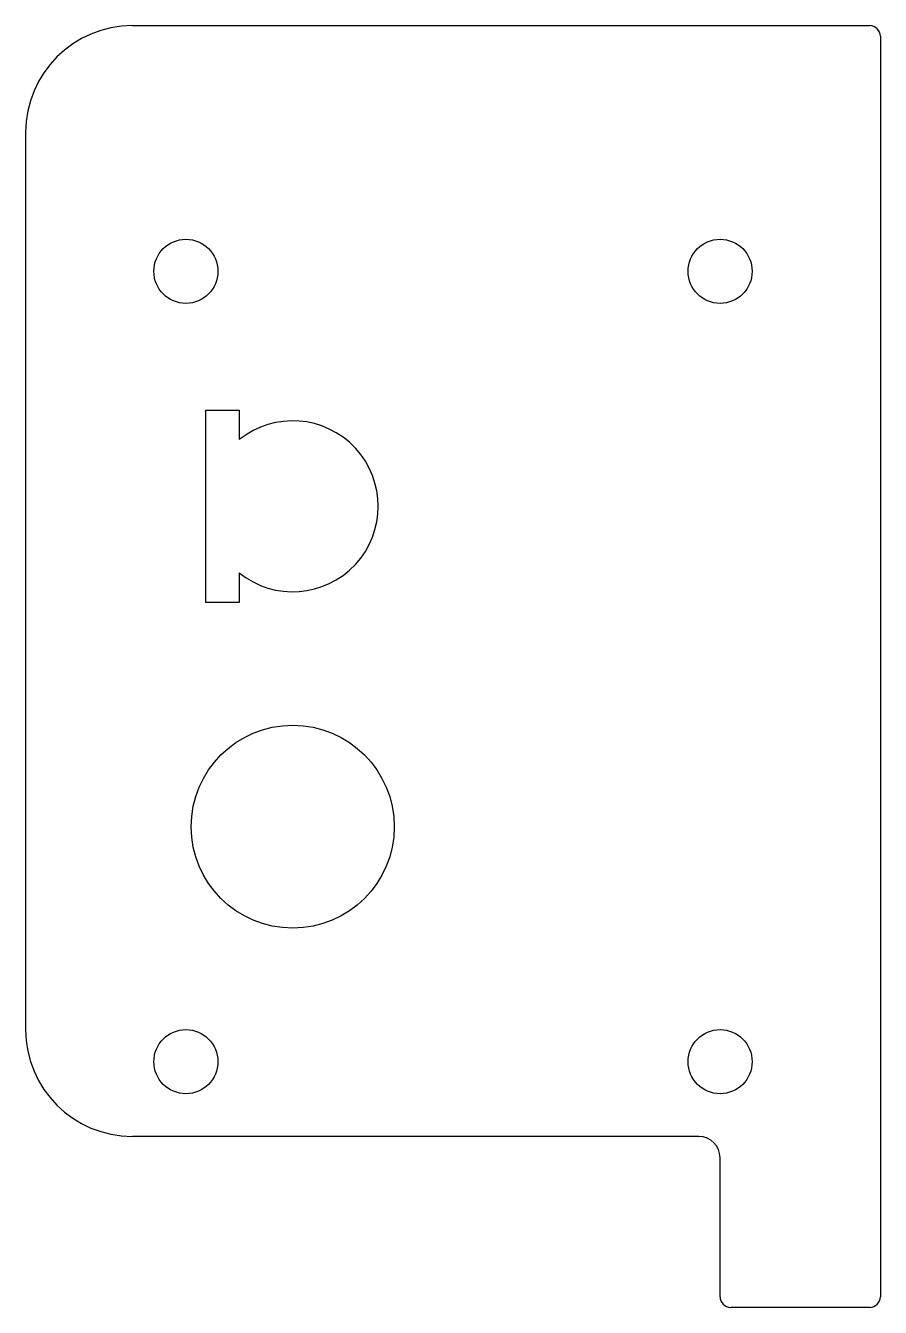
# Model space of a CAD drawing. Extents: x -25 to 55, y -75 to 45.
import ezdxf

# ---------------------------------------------------------------- set-up
doc = ezdxf.new("R2010")
doc.units = 0
doc.layers.add('b_BLDC_holder_part4_middle_up_001_', color=7, linetype='CONTINUOUS')

msp = doc.modelspace()

# ---------------------------------------------------------------- linework, layer by layer
at = {"layer": 'b_BLDC_holder_part4_middle_up_001_'}
for p, q in [((-15, 45), (54, 45)), ((-15, 45), (-15, 45, 10)), ((-15, 45), (54, 45)), ((-15, 45), (-15, 45, 10)), ((-15, 45, 10), (54, 45, 10)), ((-15, 45, 10), (54, 45, 10)), ((54, 45), (54, 45, 10)), ((54, 45), (54, 45, 10)), ((55, 44), (55, -74)), ((55, 44), (55, -74)), ((55, 44), (55, 44, 10)), ((55, 44, 10), (55, -74, 10)), ((55, 44), (55, 44, 10)), ((55, 44, 10), (55, -74, 10)), ((-25, 35), (-25, -49)), ((-25, 35), (-25, -49)), ((-25, 35), (-25, 35, 10)), ((-25, 35, 10), (-25, -49, 10)), ((-25, 35), (-25, 35, 10)), ((-25, 35, 10), (-25, -49, 10)), ((-7, 22), (-7, 22, 10)), ((-7, 22), (-7, 22, 10)), ((43, 22), (43, 22, 10)), ((43, 22), (43, 22, 10)), ((-8.125, 9), (-5, 9)), ((-8.125, -9), (-8.125, 9)), ((-8.125, 9), (-8.125, 9, 10)), ((-8.125, 9), (-5, 9)), ((-8.125, 9, 10), (-5, 9, 10)), ((-8.125, 9), (-8.125, 9, 10)), ((-8.125, -9), (-8.125, 9)), ((-8.125, -9, 10), (-8.125, 9, 10)), ((-8.125, 9, 10), (-5, 9, 10)), ((-8.125, -9, 10), (-8.125, 9, 10)), ((-5, 9), (-5, 6.245)), ((-5, 9), (-5, 9, 10)), ((-5, 9), (-5, 6.245)), ((-5, 9, 10), (-5, 6.245, 10)), ((-5, 9), (-5, 9, 10)), ((-5, 9, 10), (-5, 6.245, 10)), ((-5, 6.245), (-5, 6.245, 10)), ((-5, 6.245), (-5, 6.245, 10)), ((-5, -6.245), (-5, -9)), ((-5, -6.245), (-5, -6.245, 10)), ((-5, -6.245), (-5, -6.245, 10)), ((-5, -6.245), (-5, -9)), ((-5, -6.245, 10), (-5, -9, 10)), ((-5, -6.245, 10), (-5, -9, 10)), ((-5, -9), (-8.125, -9)), ((-8.125, -9), (-8.125, -9, 10)), ((-8.125, -9), (-8.125, -9, 10)), ((-5, -9), (-8.125, -9)), ((-5, -9, 10), (-8.125, -9, 10)), ((-5, -9, 10), (-8.125, -9, 10)), ((-5, -9), (-5, -9, 10)), ((-5, -9), (-5, -9, 10)), ((9.5, -30), (9.5, -30, 10)), ((9.5, -30), (9.5, -30, 10)), ((-25, -49), (-25, -49, 10)), ((-25, -49), (-25, -49, 10)), ((-7, -52), (-7, -52, 10)), ((-7, -52), (-7, -52, 10)), ((43, -52), (43, -52, 10)), ((43, -52), (43, -52, 10)), ((38, -59), (-15, -59)), ((38, -59), (-15, -59)), ((-15, -59), (-15, -59, 10)), ((38, -59, 10), (-15, -59, 10)), ((-15, -59), (-15, -59, 10)), ((38, -59, 10), (-15, -59, 10)), ((38, -59), (38, -59, 10)), ((38, -59), (38, -59, 10)), ((40, -74), (40, -61)), ((40, -74), (40, -61)), ((40, -61), (40, -61, 10)), ((40, -74, 10), (40, -61, 10)), ((40, -61), (40, -61, 10)), ((40, -74, 10), (40, -61, 10)), ((40, -74), (40, -74, 10)), ((40, -74), (40, -74, 10)), ((55, -74), (55, -74, 10)), ((55, -74), (55, -74, 10)), ((54, -75), (41, -75)), ((41, -75), (41, -75, 10)), ((54, -75), (41, -75)), ((41, -75), (41, -75, 10)), ((54, -75, 10), (41, -75, 10)), ((54, -75, 10), (41, -75, 10)), ((54, -75), (54, -75, 10)), ((54, -75), (54, -75, 10))]:
    msp.add_line(p, q, dxfattribs=at)
for centre, radius in [((-10, 22), 3), ((-10, 22), 3), ((-10, 22), 3), ((-10, 22), 3), ((40, 22), 3), ((40, 22), 3), ((40, 22), 3), ((40, 22), 3), ((0, -30), 9.5), ((0, -30), 9.5), ((0, -30), 9.5), ((0, -30), 9.5), ((-10, -52), 3), ((-10, -52), 3), ((-10, -52), 3), ((-10, -52), 3), ((40, -52), 3), ((40, -52), 3), ((40, -52), 3), ((40, -52), 3)]:
    msp.add_circle(centre, radius, dxfattribs=at)
for centre, radius, start, end in [((-15, 35), 10, 90, 180), ((-15, 35), 10, 90, 180), ((-15, 35, 10), 10, 90, 180), ((-15, 35, 10), 10, 90, 180), ((54, 44), 1, 0, 90), ((54, 44), 1, 0, 90), ((54, 44, 10), 1, 0, 90), ((54, 44, 10), 1, 0, 90), ((0, 0), 8, -128.682, 128.682), ((0, 0), 8, -128.682, 128.682), ((0, 0, 10), 8, -128.682, 128.682), ((0, 0, 10), 8, -128.682, 128.682), ((-15, -49), 10, 180, -90), ((-15, -49), 10, 180, -90), ((-15, -49, 10), 10, 180, -90), ((-15, -49, 10), 10, 180, -90), ((38, -61), 2, 0, 90), ((38, -61), 2, 0, 90), ((38, -61, 10), 2, 0, 90), ((38, -61, 10), 2, 0, 90), ((41, -74), 1, 180, -90), ((41, -74), 1, 180, -90), ((41, -74, 10), 1, 180, -90), ((41, -74, 10), 1, 180, -90), ((54, -74), 1, -90, 0), ((54, -74), 1, -90, 0), ((54, -74, 10), 1, -90, 0), ((54, -74, 10), 1, -90, 0)]:
    msp.add_arc(centre, radius, start, end, dxfattribs=at)

doc.saveas('drawing.dxf')
